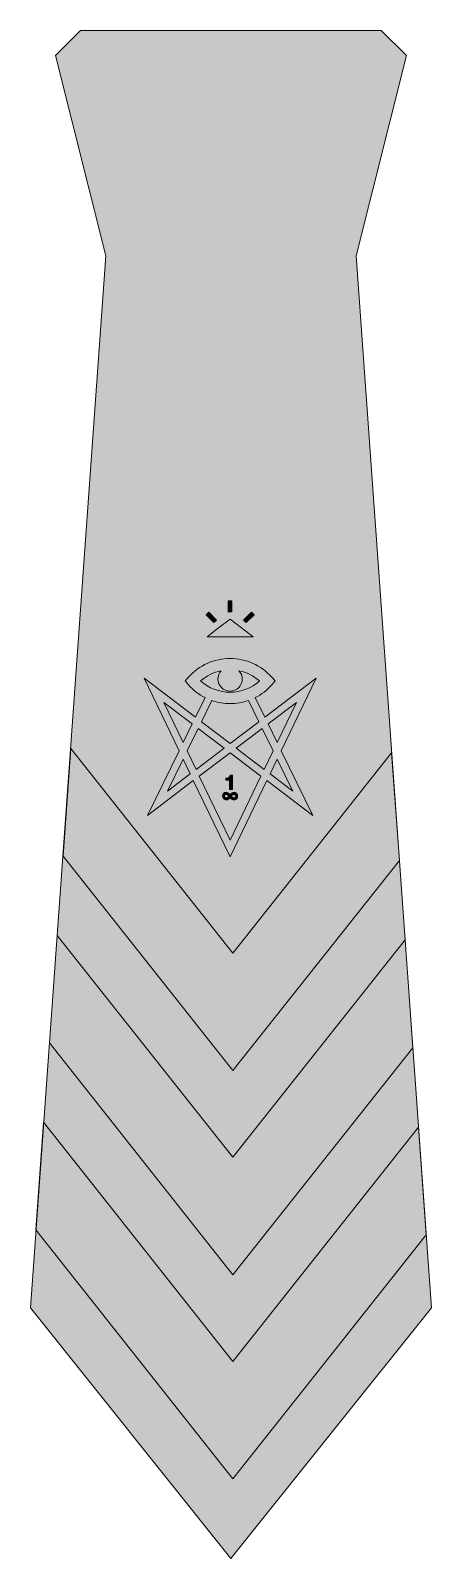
# Model space of a CAD drawing. Header units: millimetres. Extents: x 70 to 150, y -334 to -30.
import ezdxf

# ---------------------------------------------------------------- set-up
doc = ezdxf.new("R2010")
doc.units = ezdxf.units.MM
doc.header["$MEASUREMENT"] = 0
for name, color, linetype, lineweight in [('shape', 7, 'Continuous', 0), ('squid', 7, 'Continuous', 0), ('stripes', 7, 'Continuous', 0)]:
    doc.layers.add(name, color=color, linetype=linetype, lineweight=lineweight)

# ---------------------------------------------------------------- blocks, each defined once
blk = doc.blocks.new('Block_0')
at = {"layer": 'stripes', "true_color": 0x565759, "transparency": 33554687}
h = blk.add_hatch(color=251, dxfattribs=at)
h.dxf.hatch_style = 2
h.paths.add_polyline_path([(142.11, -173.55), (110.47, -213.51), (78.17, -172.72), (76.6, -194.16), (110.47, -236.93), (143.65, -195.03)])
h = blk.add_hatch(color=251, dxfattribs=at)
h.dxf.hatch_style = 2
h.paths.add_polyline_path([(144.78, -210.88), (110.47, -254.21), (75.44, -209.97), (73.87, -231.41), (110.47, -277.63), (146.31, -232.36)])
h = blk.add_hatch(color=251, dxfattribs=at)
h.dxf.hatch_style = 2
h.paths.add_polyline_path([(147.44, -248.21), (110.47, -294.91), (72.71, -247.23), (71.14, -268.66), (110.47, -318.32), (148.98, -269.69)])
at = {"layer": 'stripes'}
for points in [[(142.11, -173.55), (110.47, -213.51), (78.17, -172.72), (76.6, -194.16), (110.47, -236.93), (143.65, -195.03)], [(144.78, -210.88), (110.47, -254.21), (75.44, -209.97), (73.87, -231.41), (110.47, -277.63), (146.31, -232.36)], [(147.44, -248.21), (110.47, -294.91), (72.71, -247.23), (71.14, -268.66), (110.47, -318.32), (148.98, -269.69)]]:
    blk.add_lwpolyline(points, close=True, dxfattribs=at)
blk = doc.blocks.new('Block_1')
at = {"layer": 'squid', "true_color": 0x939598, "transparency": 33554687}
h = blk.add_hatch(color=252, dxfattribs=at)
h.dxf.hatch_style = 2
h.paths.add_polyline_path([(107.22, -147.07), (105.66, -145.51), (105.14, -146.03), (106.69, -147.59)])
h = blk.add_hatch(color=252, dxfattribs=at)
h.dxf.hatch_style = 2
h.paths.add_polyline_path([(110.26, -145.47), (110.25, -143.27), (109.51, -143.27), (109.52, -145.48)])
h = blk.add_hatch(color=252, dxfattribs=at)
h.dxf.hatch_style = 2
h.paths.add_polyline_path([(114.67, -146.03), (114.15, -145.51), (112.59, -147.07), (113.12, -147.59)])
h = blk.add_hatch(color=252, dxfattribs=at)
h.dxf.hatch_style = 2
h.paths.add_polyline_path([(109.9, -150.4), (114.47, -150.4), (112.19, -148.66), (109.9, -146.92), (107.62, -148.66), (105.33, -150.4)])
h = blk.add_hatch(color=252, dxfattribs=at)
h.dxf.hatch_style = 2
edge = h.paths.add_edge_path()
edge.add_spline(control_points=[(122.4, -181.18), (122.4, -181.18), (117.88, -177.75), (117.88, -177.75), (117.88, -177.75), (119.29, -174.82), (119.29, -174.82), (119.29, -174.82), (122.4, -181.18), (122.4, -181.18)], knot_values=[0, 0, 0, 0, 1, 1, 1, 2, 2, 2, 3, 3, 3, 3], degree=3, periodic=0)
edge = h.paths.add_edge_path()
edge.add_spline(control_points=[(116.7, -176.85), (116.7, -176.85), (111.11, -172.61), (111.11, -172.61), (111.11, -172.61), (116.28, -168.68), (116.28, -168.68), (116.28, -168.68), (118.47, -173.16), (118.47, -173.16), (118.47, -173.16), (116.7, -176.85), (116.7, -176.85)], knot_values=[0, 0, 0, 0, 1, 1, 1, 2, 2, 2, 3, 3, 3, 4, 4, 4, 4], degree=3, periodic=0)
edge = h.paths.add_edge_path()
edge.add_spline(control_points=[(109.9, -190.96), (109.9, -190.96), (103.76, -178.19), (103.76, -178.19), (103.76, -178.19), (109.9, -173.53), (109.9, -173.53), (109.9, -173.53), (116.05, -178.19), (116.05, -178.19), (116.05, -178.19), (109.9, -190.96), (109.9, -190.96)], knot_values=[0, 0, 0, 0, 1, 1, 1, 2, 2, 2, 3, 3, 3, 4, 4, 4, 4], degree=3, periodic=0)
edge = h.paths.add_edge_path()
edge.add_spline(control_points=[(101.33, -173.16), (101.33, -173.16), (103.52, -168.68), (103.52, -168.68), (103.52, -168.68), (108.7, -172.61), (108.7, -172.61), (108.7, -172.61), (103.11, -176.85), (103.11, -176.85), (103.11, -176.85), (101.33, -173.16), (101.33, -173.16)], knot_values=[0, 0, 0, 0, 1, 1, 1, 2, 2, 2, 3, 3, 3, 4, 4, 4, 4], degree=3, periodic=0)
edge = h.paths.add_edge_path()
edge.add_spline(control_points=[(97.41, -181.18), (97.41, -181.18), (100.52, -174.82), (100.52, -174.82), (100.52, -174.82), (101.93, -177.75), (101.93, -177.75), (101.93, -177.75), (97.41, -181.18), (97.41, -181.18)], knot_values=[0, 0, 0, 0, 1, 1, 1, 2, 2, 2, 3, 3, 3, 3], degree=3, periodic=0)
edge = h.paths.add_edge_path()
edge.add_spline(control_points=[(96.68, -163.49), (96.68, -163.49), (102.34, -167.78), (102.34, -167.78), (102.34, -167.78), (100.53, -171.49), (100.53, -171.49), (100.53, -171.49), (96.68, -163.49), (96.68, -163.49)], knot_values=[0, 0, 0, 0, 1, 1, 1, 2, 2, 2, 3, 3, 3, 3], degree=3, periodic=0)
edge = h.paths.add_edge_path()
edge.add_spline(control_points=[(106.25, -163.11), (107.41, -163.52), (108.65, -163.73), (109.9, -163.73), (111.16, -163.73), (112.39, -163.52), (113.56, -163.11), (113.56, -163.11), (115.63, -167.35), (115.63, -167.35), (115.63, -167.35), (109.9, -171.7), (109.9, -171.7), (109.9, -171.7), (104.18, -167.35), (104.18, -167.35), (104.18, -167.35), (106.25, -163.11), (106.25, -163.11)], knot_values=[0, 0, 0, 0, 1, 1, 1, 2, 2, 2, 3, 3, 3, 4, 4, 4, 5, 5, 5, 6, 6, 6, 6], degree=3, periodic=0)
edge = h.paths.add_edge_path()
edge.add_spline(control_points=[(104.03, -159.23), (105.2, -158.19), (106.62, -157.48), (108.14, -157.17), (107.73, -157.61), (107.48, -158.19), (107.48, -158.84), (107.48, -160.18), (108.56, -161.27), (109.9, -161.27), (111.24, -161.27), (112.33, -160.18), (112.33, -158.84), (112.33, -158.19), (112.08, -157.61), (111.66, -157.17), (113.18, -157.48), (114.61, -158.19), (115.78, -159.23), (114.16, -160.67), (112.07, -161.47), (109.9, -161.47), (107.73, -161.47), (105.64, -160.67), (104.03, -159.23)], knot_values=[0, 0, 0, 0, 1, 1, 1, 2, 2, 2, 3, 3, 3, 4, 4, 4, 5, 5, 5, 6, 6, 6, 7, 7, 7, 8, 8, 8, 8], degree=3, periodic=0)
edge = h.paths.add_edge_path()
edge.add_spline(control_points=[(123.13, -163.49), (123.13, -163.49), (119.28, -171.49), (119.28, -171.49), (119.28, -171.49), (117.47, -167.78), (117.47, -167.78), (117.47, -167.78), (123.13, -163.49), (123.13, -163.49)], knot_values=[0, 0, 0, 0, 1, 1, 1, 2, 2, 2, 3, 3, 3, 3], degree=3, periodic=0)
edge = h.paths.add_edge_path()
edge.add_spline(control_points=[(127.06, -158.67), (127.06, -158.67), (116.81, -166.45), (116.81, -166.45), (116.81, -166.45), (114.9, -162.54), (114.9, -162.54), (116.14, -161.91), (117.27, -161.05), (118.22, -159.98), (118.22, -159.98), (118.88, -159.23), (118.88, -159.23), (118.88, -159.23), (118.22, -158.48), (118.22, -158.48), (116.1, -156.1), (113.07, -154.73), (109.9, -154.73), (106.74, -154.73), (103.7, -156.1), (101.59, -158.48), (101.59, -158.48), (100.92, -159.23), (100.92, -159.23), (100.92, -159.23), (101.59, -159.98), (101.59, -159.98), (102.54, -161.05), (103.66, -161.91), (104.91, -162.54), (104.91, -162.54), (102.99, -166.45), (102.99, -166.45), (102.99, -166.45), (92.75, -158.67), (92.75, -158.67), (92.75, -158.67), (99.72, -173.15), (99.72, -173.15), (99.72, -173.15), (93.41, -186.05), (93.41, -186.05), (93.41, -186.05), (102.57, -179.09), (102.57, -179.09), (102.57, -179.09), (109.9, -194.32), (109.9, -194.32), (109.9, -194.32), (117.23, -179.09), (117.23, -179.09), (117.23, -179.09), (126.4, -186.05), (126.4, -186.05), (126.4, -186.05), (120.09, -173.15), (120.09, -173.15), (120.09, -173.15), (127.06, -158.67), (127.06, -158.67)], knot_values=[0, 0, 0, 0, 1, 1, 1, 2, 2, 2, 3, 3, 3, 4, 4, 4, 5, 5, 5, 6, 6, 6, 7, 7, 7, 8, 8, 8, 9, 9, 9, 10, 10, 10, 11, 11, 11, 12, 12, 12, 13, 13, 13, 14, 14, 14, 15, 15, 15, 16, 16, 16, 17, 17, 17, 18, 18, 18, 19, 19, 19, 20, 20, 20, 20], degree=3, periodic=0)
h = blk.add_hatch(color=252, dxfattribs=at)
h.dxf.hatch_style = 2
edge = h.paths.add_edge_path()
edge.add_spline(control_points=[(109.79, -178.31), (109.74, -178.38), (109.67, -178.44), (109.6, -178.48), (109.53, -178.53), (109.44, -178.56), (109.35, -178.58), (109.25, -178.6), (109.16, -178.6), (109.06, -178.6), (109.06, -178.6), (109.06, -179.04), (109.06, -179.04), (109.06, -179.04), (109.77, -179.04), (109.77, -179.04), (109.77, -179.04), (109.77, -180.89), (109.77, -180.89), (109.77, -180.89), (110.35, -180.89), (110.35, -180.89), (110.35, -180.89), (110.35, -178.03), (110.35, -178.03), (110.35, -178.03), (109.89, -178.03), (109.89, -178.03), (109.88, -178.14), (109.84, -178.23), (109.79, -178.31)], knot_values=[0, 0, 0, 0, 1, 1, 1, 2, 2, 2, 3, 3, 3, 4, 4, 4, 5, 5, 5, 6, 6, 6, 7, 7, 7, 8, 8, 8, 9, 9, 9, 10, 10, 10, 10], degree=3, periodic=0)
h = blk.add_hatch(color=252, dxfattribs=at)
h.dxf.hatch_style = 2
edge = h.paths.add_edge_path()
edge.add_spline(control_points=[(110.39, -181.96), (110.43, -181.93), (110.48, -181.9), (110.53, -181.88), (110.58, -181.85), (110.63, -181.84), (110.69, -181.84), (110.79, -181.84), (110.87, -181.88), (110.93, -181.94), (110.99, -182.01), (111.02, -182.09), (111.02, -182.19), (111.02, -182.28), (110.99, -182.36), (110.93, -182.43), (110.88, -182.49), (110.8, -182.53), (110.7, -182.53), (110.64, -182.53), (110.59, -182.52), (110.54, -182.5), (110.49, -182.48), (110.44, -182.45), (110.4, -182.42), (110.35, -182.39), (110.31, -182.36), (110.27, -182.32), (110.22, -182.28), (110.19, -182.24), (110.15, -182.2), (110.18, -182.16), (110.22, -182.12), (110.26, -182.08), (110.3, -182.04), (110.34, -182), (110.39, -181.96)], knot_values=[0, 0, 0, 0, 1, 1, 1, 2, 2, 2, 3, 3, 3, 4, 4, 4, 5, 5, 5, 6, 6, 6, 7, 7, 7, 8, 8, 8, 9, 9, 9, 10, 10, 10, 11, 11, 11, 12, 12, 12, 12], degree=3, periodic=0)
edge = h.paths.add_edge_path()
edge.add_spline(control_points=[(109.55, -182.31), (109.51, -182.35), (109.47, -182.39), (109.42, -182.42), (109.37, -182.45), (109.33, -182.48), (109.27, -182.5), (109.22, -182.52), (109.17, -182.53), (109.12, -182.53), (109.02, -182.53), (108.94, -182.5), (108.88, -182.43), (108.83, -182.37), (108.8, -182.29), (108.8, -182.19), (108.8, -182.1), (108.82, -182.02), (108.88, -181.95), (108.94, -181.88), (109.01, -181.84), (109.11, -181.84), (109.16, -181.84), (109.21, -181.85), (109.26, -181.88), (109.31, -181.9), (109.36, -181.93), (109.41, -181.96), (109.46, -182), (109.5, -182.04), (109.55, -182.08), (109.59, -182.12), (109.63, -182.16), (109.66, -182.2), (109.63, -182.23), (109.59, -182.27), (109.55, -182.31)], knot_values=[0, 0, 0, 0, 1, 1, 1, 2, 2, 2, 3, 3, 3, 4, 4, 4, 5, 5, 5, 6, 6, 6, 7, 7, 7, 8, 8, 8, 9, 9, 9, 10, 10, 10, 11, 11, 11, 12, 12, 12, 12], degree=3, periodic=0)
edge = h.paths.add_edge_path()
edge.add_spline(control_points=[(110.07, -181.74), (110.01, -181.8), (109.96, -181.86), (109.91, -181.92), (109.85, -181.86), (109.8, -181.8), (109.74, -181.74), (109.69, -181.68), (109.63, -181.63), (109.56, -181.58), (109.5, -181.54), (109.43, -181.5), (109.35, -181.47), (109.28, -181.45), (109.2, -181.43), (109.11, -181.43), (109, -181.43), (108.9, -181.45), (108.81, -181.49), (108.73, -181.53), (108.65, -181.58), (108.59, -181.65), (108.53, -181.72), (108.49, -181.8), (108.46, -181.89), (108.42, -181.98), (108.41, -182.08), (108.41, -182.18), (108.41, -182.29), (108.43, -182.39), (108.46, -182.48), (108.49, -182.57), (108.54, -182.65), (108.6, -182.72), (108.66, -182.79), (108.74, -182.84), (108.83, -182.88), (108.91, -182.92), (109.01, -182.94), (109.12, -182.94), (109.21, -182.94), (109.29, -182.93), (109.37, -182.9), (109.44, -182.87), (109.5, -182.84), (109.57, -182.8), (109.63, -182.76), (109.68, -182.71), (109.74, -182.65), (109.79, -182.6), (109.85, -182.54), (109.91, -182.48), (109.96, -182.54), (110.01, -182.6), (110.07, -182.65), (110.13, -182.71), (110.19, -182.76), (110.25, -182.8), (110.31, -182.84), (110.38, -182.87), (110.46, -182.9), (110.53, -182.93), (110.61, -182.94), (110.69, -182.94), (110.8, -182.94), (110.9, -182.92), (110.99, -182.88), (111.08, -182.84), (111.15, -182.79), (111.21, -182.72), (111.27, -182.65), (111.32, -182.57), (111.35, -182.47), (111.38, -182.38), (111.4, -182.28), (111.4, -182.18), (111.4, -182.07), (111.38, -181.97), (111.35, -181.88), (111.32, -181.79), (111.27, -181.71), (111.21, -181.65), (111.15, -181.58), (111.08, -181.53), (110.99, -181.49), (110.9, -181.45), (110.81, -181.43), (110.7, -181.43), (110.61, -181.43), (110.53, -181.45), (110.45, -181.47), (110.38, -181.5), (110.31, -181.54), (110.25, -181.58), (110.18, -181.63), (110.12, -181.68), (110.07, -181.74)], knot_values=[0, 0, 0, 0, 1, 1, 1, 2, 2, 2, 3, 3, 3, 4, 4, 4, 5, 5, 5, 6, 6, 6, 7, 7, 7, 8, 8, 8, 9, 9, 9, 10, 10, 10, 11, 11, 11, 12, 12, 12, 13, 13, 13, 14, 14, 14, 15, 15, 15, 16, 16, 16, 17, 17, 17, 18, 18, 18, 19, 19, 19, 20, 20, 20, 21, 21, 21, 22, 22, 22, 23, 23, 23, 24, 24, 24, 25, 25, 25, 26, 26, 26, 27, 27, 27, 28, 28, 28, 29, 29, 29, 30, 30, 30, 31, 31, 31, 32, 32, 32, 32], degree=3, periodic=0)
at = {"layer": 'squid'}
for points in [[(107.22, -147.07), (105.66, -145.51), (105.14, -146.03), (106.69, -147.59)], [(110.26, -145.47), (110.25, -143.27), (109.51, -143.27), (109.52, -145.48)], [(114.67, -146.03), (114.15, -145.51), (112.59, -147.07), (113.12, -147.59)], [(109.9, -150.4), (114.47, -150.4), (112.19, -148.66), (109.9, -146.92), (107.62, -148.66), (105.33, -150.4)]]:
    blk.add_lwpolyline(points, close=True, dxfattribs=at)
for points, knots in [([(127.06, -158.67), (127.06, -158.67), (116.81, -166.45), (116.81, -166.45), (116.81, -166.45), (114.9, -162.54), (114.9, -162.54), (116.14, -161.91), (117.27, -161.05), (118.22, -159.98), (118.22, -159.98), (118.88, -159.23), (118.88, -159.23), (118.88, -159.23), (118.22, -158.48), (118.22, -158.48), (116.1, -156.1), (113.07, -154.73), (109.9, -154.73), (106.74, -154.73), (103.7, -156.1), (101.59, -158.48), (101.59, -158.48), (100.92, -159.23), (100.92, -159.23), (100.92, -159.23), (101.59, -159.98), (101.59, -159.98), (102.54, -161.05), (103.66, -161.91), (104.91, -162.54), (104.91, -162.54), (102.99, -166.45), (102.99, -166.45), (102.99, -166.45), (92.75, -158.67), (92.75, -158.67), (92.75, -158.67), (99.72, -173.15), (99.72, -173.15), (99.72, -173.15), (93.41, -186.05), (93.41, -186.05), (93.41, -186.05), (102.57, -179.09), (102.57, -179.09), (102.57, -179.09), (109.9, -194.32), (109.9, -194.32), (109.9, -194.32), (117.23, -179.09), (117.23, -179.09), (117.23, -179.09), (126.4, -186.05), (126.4, -186.05), (126.4, -186.05), (120.09, -173.15), (120.09, -173.15), (120.09, -173.15), (127.06, -158.67), (127.06, -158.67)], [0, 0, 0, 0, 1, 1, 1, 2, 2, 2, 3, 3, 3, 4, 4, 4, 5, 5, 5, 6, 6, 6, 7, 7, 7, 8, 8, 8, 9, 9, 9, 10, 10, 10, 11, 11, 11, 12, 12, 12, 13, 13, 13, 14, 14, 14, 15, 15, 15, 16, 16, 16, 17, 17, 17, 18, 18, 18, 19, 19, 19, 20, 20, 20, 20]), ([(104.03, -159.23), (105.2, -158.19), (106.62, -157.48), (108.14, -157.17), (107.73, -157.61), (107.48, -158.19), (107.48, -158.84), (107.48, -160.18), (108.56, -161.27), (109.9, -161.27), (111.24, -161.27), (112.33, -160.18), (112.33, -158.84), (112.33, -158.19), (112.08, -157.61), (111.66, -157.17), (113.18, -157.48), (114.61, -158.19), (115.78, -159.23), (114.16, -160.67), (112.07, -161.47), (109.9, -161.47), (107.73, -161.47), (105.64, -160.67), (104.03, -159.23)], [0, 0, 0, 0, 1, 1, 1, 2, 2, 2, 3, 3, 3, 4, 4, 4, 5, 5, 5, 6, 6, 6, 7, 7, 7, 8, 8, 8, 8]), ([(96.68, -163.49), (96.68, -163.49), (102.34, -167.78), (102.34, -167.78), (102.34, -167.78), (100.53, -171.49), (100.53, -171.49), (100.53, -171.49), (96.68, -163.49), (96.68, -163.49)], [0, 0, 0, 0, 1, 1, 1, 2, 2, 2, 3, 3, 3, 3]), ([(106.25, -163.11), (107.41, -163.52), (108.65, -163.73), (109.9, -163.73), (111.16, -163.73), (112.39, -163.52), (113.56, -163.11), (113.56, -163.11), (115.63, -167.35), (115.63, -167.35), (115.63, -167.35), (109.9, -171.7), (109.9, -171.7), (109.9, -171.7), (104.18, -167.35), (104.18, -167.35), (104.18, -167.35), (106.25, -163.11), (106.25, -163.11)], [0, 0, 0, 0, 1, 1, 1, 2, 2, 2, 3, 3, 3, 4, 4, 4, 5, 5, 5, 6, 6, 6, 6]), ([(123.13, -163.49), (123.13, -163.49), (119.28, -171.49), (119.28, -171.49), (119.28, -171.49), (117.47, -167.78), (117.47, -167.78), (117.47, -167.78), (123.13, -163.49), (123.13, -163.49)], [0, 0, 0, 0, 1, 1, 1, 2, 2, 2, 3, 3, 3, 3]), ([(101.33, -173.16), (101.33, -173.16), (103.52, -168.68), (103.52, -168.68), (103.52, -168.68), (108.7, -172.61), (108.7, -172.61), (108.7, -172.61), (103.11, -176.85), (103.11, -176.85), (103.11, -176.85), (101.33, -173.16), (101.33, -173.16)], [0, 0, 0, 0, 1, 1, 1, 2, 2, 2, 3, 3, 3, 4, 4, 4, 4]), ([(116.7, -176.85), (116.7, -176.85), (111.11, -172.61), (111.11, -172.61), (111.11, -172.61), (116.28, -168.68), (116.28, -168.68), (116.28, -168.68), (118.47, -173.16), (118.47, -173.16), (118.47, -173.16), (116.7, -176.85), (116.7, -176.85)], [0, 0, 0, 0, 1, 1, 1, 2, 2, 2, 3, 3, 3, 4, 4, 4, 4]), ([(109.9, -190.96), (109.9, -190.96), (103.76, -178.19), (103.76, -178.19), (103.76, -178.19), (109.9, -173.53), (109.9, -173.53), (109.9, -173.53), (116.05, -178.19), (116.05, -178.19), (116.05, -178.19), (109.9, -190.96), (109.9, -190.96)], [0, 0, 0, 0, 1, 1, 1, 2, 2, 2, 3, 3, 3, 4, 4, 4, 4]), ([(97.41, -181.18), (97.41, -181.18), (100.52, -174.82), (100.52, -174.82), (100.52, -174.82), (101.93, -177.75), (101.93, -177.75), (101.93, -177.75), (97.41, -181.18), (97.41, -181.18)], [0, 0, 0, 0, 1, 1, 1, 2, 2, 2, 3, 3, 3, 3]), ([(122.4, -181.18), (122.4, -181.18), (117.88, -177.75), (117.88, -177.75), (117.88, -177.75), (119.29, -174.82), (119.29, -174.82), (119.29, -174.82), (122.4, -181.18), (122.4, -181.18)], [0, 0, 0, 0, 1, 1, 1, 2, 2, 2, 3, 3, 3, 3]), ([(109.79, -178.31), (109.74, -178.38), (109.67, -178.44), (109.6, -178.48), (109.53, -178.53), (109.44, -178.56), (109.35, -178.58), (109.25, -178.6), (109.16, -178.6), (109.06, -178.6), (109.06, -178.6), (109.06, -179.04), (109.06, -179.04), (109.06, -179.04), (109.77, -179.04), (109.77, -179.04), (109.77, -179.04), (109.77, -180.89), (109.77, -180.89), (109.77, -180.89), (110.35, -180.89), (110.35, -180.89), (110.35, -180.89), (110.35, -178.03), (110.35, -178.03), (110.35, -178.03), (109.89, -178.03), (109.89, -178.03), (109.88, -178.14), (109.84, -178.23), (109.79, -178.31)], [0, 0, 0, 0, 1, 1, 1, 2, 2, 2, 3, 3, 3, 4, 4, 4, 5, 5, 5, 6, 6, 6, 7, 7, 7, 8, 8, 8, 9, 9, 9, 10, 10, 10, 10]), ([(110.07, -181.74), (110.01, -181.8), (109.96, -181.86), (109.91, -181.92), (109.85, -181.86), (109.8, -181.8), (109.74, -181.74), (109.69, -181.68), (109.63, -181.63), (109.56, -181.58), (109.5, -181.54), (109.43, -181.5), (109.35, -181.47), (109.28, -181.45), (109.2, -181.43), (109.11, -181.43), (109, -181.43), (108.9, -181.45), (108.81, -181.49), (108.73, -181.53), (108.65, -181.58), (108.59, -181.65), (108.53, -181.72), (108.49, -181.8), (108.46, -181.89), (108.42, -181.98), (108.41, -182.08), (108.41, -182.18), (108.41, -182.29), (108.43, -182.39), (108.46, -182.48), (108.49, -182.57), (108.54, -182.65), (108.6, -182.72), (108.66, -182.79), (108.74, -182.84), (108.83, -182.88), (108.91, -182.92), (109.01, -182.94), (109.12, -182.94), (109.21, -182.94), (109.29, -182.93), (109.37, -182.9), (109.44, -182.87), (109.5, -182.84), (109.57, -182.8), (109.63, -182.76), (109.68, -182.71), (109.74, -182.65), (109.79, -182.6), (109.85, -182.54), (109.91, -182.48), (109.96, -182.54), (110.01, -182.6), (110.07, -182.65), (110.13, -182.71), (110.19, -182.76), (110.25, -182.8), (110.31, -182.84), (110.38, -182.87), (110.46, -182.9), (110.53, -182.93), (110.61, -182.94), (110.69, -182.94), (110.8, -182.94), (110.9, -182.92), (110.99, -182.88), (111.08, -182.84), (111.15, -182.79), (111.21, -182.72), (111.27, -182.65), (111.32, -182.57), (111.35, -182.47), (111.38, -182.38), (111.4, -182.28), (111.4, -182.18), (111.4, -182.07), (111.38, -181.97), (111.35, -181.88), (111.32, -181.79), (111.27, -181.71), (111.21, -181.65), (111.15, -181.58), (111.08, -181.53), (110.99, -181.49), (110.9, -181.45), (110.81, -181.43), (110.7, -181.43), (110.61, -181.43), (110.53, -181.45), (110.45, -181.47), (110.38, -181.5), (110.31, -181.54), (110.25, -181.58), (110.18, -181.63), (110.12, -181.68), (110.07, -181.74)], [0, 0, 0, 0, 1, 1, 1, 2, 2, 2, 3, 3, 3, 4, 4, 4, 5, 5, 5, 6, 6, 6, 7, 7, 7, 8, 8, 8, 9, 9, 9, 10, 10, 10, 11, 11, 11, 12, 12, 12, 13, 13, 13, 14, 14, 14, 15, 15, 15, 16, 16, 16, 17, 17, 17, 18, 18, 18, 19, 19, 19, 20, 20, 20, 21, 21, 21, 22, 22, 22, 23, 23, 23, 24, 24, 24, 25, 25, 25, 26, 26, 26, 27, 27, 27, 28, 28, 28, 29, 29, 29, 30, 30, 30, 31, 31, 31, 32, 32, 32, 32]), ([(109.55, -182.31), (109.51, -182.35), (109.47, -182.39), (109.42, -182.42), (109.37, -182.45), (109.33, -182.48), (109.27, -182.5), (109.22, -182.52), (109.17, -182.53), (109.12, -182.53), (109.02, -182.53), (108.94, -182.5), (108.88, -182.43), (108.83, -182.37), (108.8, -182.29), (108.8, -182.19), (108.8, -182.1), (108.82, -182.02), (108.88, -181.95), (108.94, -181.88), (109.01, -181.84), (109.11, -181.84), (109.16, -181.84), (109.21, -181.85), (109.26, -181.88), (109.31, -181.9), (109.36, -181.93), (109.41, -181.96), (109.46, -182), (109.5, -182.04), (109.55, -182.08), (109.59, -182.12), (109.63, -182.16), (109.66, -182.2), (109.63, -182.23), (109.59, -182.27), (109.55, -182.31)], [0, 0, 0, 0, 1, 1, 1, 2, 2, 2, 3, 3, 3, 4, 4, 4, 5, 5, 5, 6, 6, 6, 7, 7, 7, 8, 8, 8, 9, 9, 9, 10, 10, 10, 11, 11, 11, 12, 12, 12, 12]), ([(110.39, -181.96), (110.43, -181.93), (110.48, -181.9), (110.53, -181.88), (110.58, -181.85), (110.63, -181.84), (110.69, -181.84), (110.79, -181.84), (110.87, -181.88), (110.93, -181.94), (110.99, -182.01), (111.02, -182.09), (111.02, -182.19), (111.02, -182.28), (110.99, -182.36), (110.93, -182.43), (110.88, -182.49), (110.8, -182.53), (110.7, -182.53), (110.64, -182.53), (110.59, -182.52), (110.54, -182.5), (110.49, -182.48), (110.44, -182.45), (110.4, -182.42), (110.35, -182.39), (110.31, -182.36), (110.27, -182.32), (110.22, -182.28), (110.19, -182.24), (110.15, -182.2), (110.18, -182.16), (110.22, -182.12), (110.26, -182.08), (110.3, -182.04), (110.34, -182), (110.39, -181.96)], [0, 0, 0, 0, 1, 1, 1, 2, 2, 2, 3, 3, 3, 4, 4, 4, 5, 5, 5, 6, 6, 6, 7, 7, 7, 8, 8, 8, 9, 9, 9, 10, 10, 10, 11, 11, 11, 12, 12, 12, 12])]:
    blk.add_open_spline(points, degree=3, knots=knots, dxfattribs=at)

msp = doc.modelspace()

# ---------------------------------------------------------------- hatches: boundary and pattern name
at = {"layer": 'shape', "true_color": 0x1e140b, "transparency": 33554687}
h = msp.add_hatch(color=28, dxfattribs=at)
h.dxf.hatch_style = 2
h.paths.add_polyline_path([(80.11, -29.52), (140.05, -29.52), (145.05, -34.51), (135.06, -74.47), (150.04, -284.26), (110.08, -334.21), (70.12, -284.26), (85.11, -74.47), (75.12, -34.51)])

# ---------------------------------------------------------------- linework, layer by layer
at = {"layer": 'shape'}
msp.add_lwpolyline([(80.11, -29.52), (140.05, -29.52), (145.05, -34.51), (135.06, -74.47), (150.04, -284.26), (110.08, -334.21), (70.12, -284.26), (85.11, -74.47), (75.12, -34.51)], close=True, dxfattribs=at)
at = {"layer": 'stripes'}
msp.add_lwpolyline([(130.1, -29.52)], dxfattribs=at)

# ---------------------------------------------------------------- block references
at = {"layer": 'squid'}
msp.add_blockref('Block_1', (0, 0), dxfattribs=at)
at = {"layer": 'stripes'}
msp.add_blockref('Block_0', (0, 0), dxfattribs=at)

doc.saveas('drawing.dxf')
